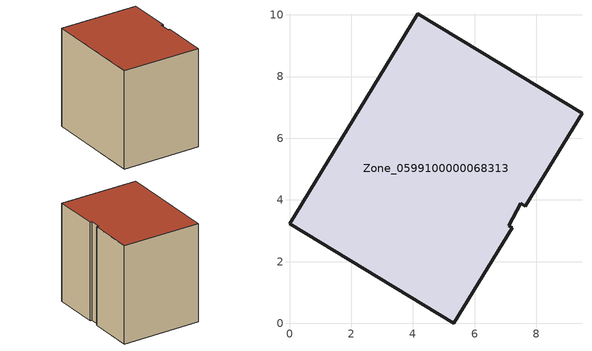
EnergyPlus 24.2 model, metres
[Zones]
Zone_0599100000068313
 floor ground (C_G): 7.5,3.89 7.1,3.16 7.22,3.09 5.33,0 0,3.23 4.15,10.04 9.48,6.81 7.65,3.8 z0
 wall outside (C_F): 7.65,3.8 9.48,6.81 4.15,10.04 0,3.23 5.33,0 7.22,3.09 7.1,3.16 7.5,3.89 7.65,3.8 z0:7.73
 roof outside (C_R): 7.1,3.16 7.5,3.89 7.65,3.8 9.48,6.81 4.15,10.04 0,3.23 5.33,0 7.22,3.09 z7.73
[BUILDING]
Pand.0599100000068313: North Axis=0; Terrain=City; Loads Convergence Tolerance Value=0.04; Temperature Convergence Tolerance Value=0.4; Solar Distribution=FullExterior; Maximum Number of Warmup Days=25; Minimum Number of Warmup Days=1
[Site:Location]
Rotterdam.The.Hague.AP_ZH_NLD Design_Conditions: Latitude=51.96; Longitude=4.45; Time Zone=1; Elevation=-4.5
[SITE:GROUNDTEMPERATURE:BUILDINGSURFACE]
18, 18, 18, 18, 18, 18, 18, 18, 18, 18, 18, 18
[MATERIAL] Thermal Absorptance=0.9; Solar Absorptance=0.7; Visible Absorptance=0.7
Name | Roughness | Thickness | Conductivity | Density | Specific Heat
G.TC.1946-1964 | MediumSmooth | 0.15 | 1 | 540 | 1210
F.TC.1946-1964 | Rough | 0.3 | 0.857143 | 1920 | 840
R.TC.1946-1964 | MediumRough | 0.2 | 0.235294 | 1500 | 1000
[CONSTRUCTION]
C_G: G.TC.1946-1964
C_F: F.TC.1946-1964
C_R: R.TC.1946-1964
[ZONE]
Zone_0599100000068313: Type=1; Multiplier=1; Ceiling Height=Autocalculate; Volume=Autocalculate; Floor Area=autocalculate; Part of Total Floor Area=Yes
[ZONEINFILTRATION:DESIGNFLOWRATE]
Infil_Zone_0599100000068313: Zone or ZoneList or Space or SpaceList=Zone_0599100000068313; Schedule=AlwaysOn; Design Flow Rate Calculation Method=Flow/Area; Flow Rate per Floor Area=0.003; Constant Term Coefficient=1; Temperature Term Coefficient=0; Velocity Term Coefficient=0; Velocity Squared Term Coefficient=0
[HVACTEMPLATE:ZONE:IDEALLOADSAIRSYSTEM]
Zone_0599100000068313: Maximum Heating Supply Air Temperature=50; Minimum Cooling Supply Air Temperature=13; Maximum Heating Supply Air Humidity Ratio=0.0156; Minimum Cooling Supply Air Humidity Ratio=0.0077; Heating Limit=NoLimit; Cooling Limit=NoLimit; Dehumidification Control Type=ConstantSensibleHeatRatio; Cooling Sensible Heat Ratio=0.7; Dehumidification Setpoint=60; Humidification Control Type=None; Humidification Setpoint=30; Outdoor Air Method=None; Outdoor Air Flow Rate per Person=0.00944; Outdoor Air Flow Rate per Zone Floor Area=0; Outdoor Air Flow Rate per Zone=0; Demand Controlled Ventilation Type=None; Outdoor Air Economizer Type=NoEconomizer; Heat Recovery Type=None; Sensible Heat Recovery Effectiveness=0.7; Latent Heat Recovery Effectiveness=0.65
[ZONECONTROL:THERMOSTAT]
ThermostatControl_Zone_0599100000068313: Zone or ZoneList=Zone_0599100000068313; Control Type Schedule=DualSetpointControlType; Control 1=Thermostat_Zone_0599100000068313; Temperature Difference Between Cutout And Setpoint=0
[THERMOSTATSETPOINT:DUALSETPOINT]
Thermostat_Zone_0599100000068313: Heating Setpoint Temperature Schedule=HeatingSetpoint_Zone_0599100000068313; Cooling Setpoint Temperature Schedule=CoolingSetpoint_Zone_0599100000068313
[SCHEDULE:COMPACT]
HeatingSetpoint_Zone_0599100000068313: Through: 12/31, For: AllDays, Until: 24:00, 21
CoolingSetpoint_Zone_0599100000068313: Through: 12/31, For: AllDays, Until: 24:00, 24
DualSetpointControlType: Through: 12/31, For: AllDays, Until: 24:00, 4
AlwaysOn: Through: 12/31, For: AllDays, Until: 24:00, 1
